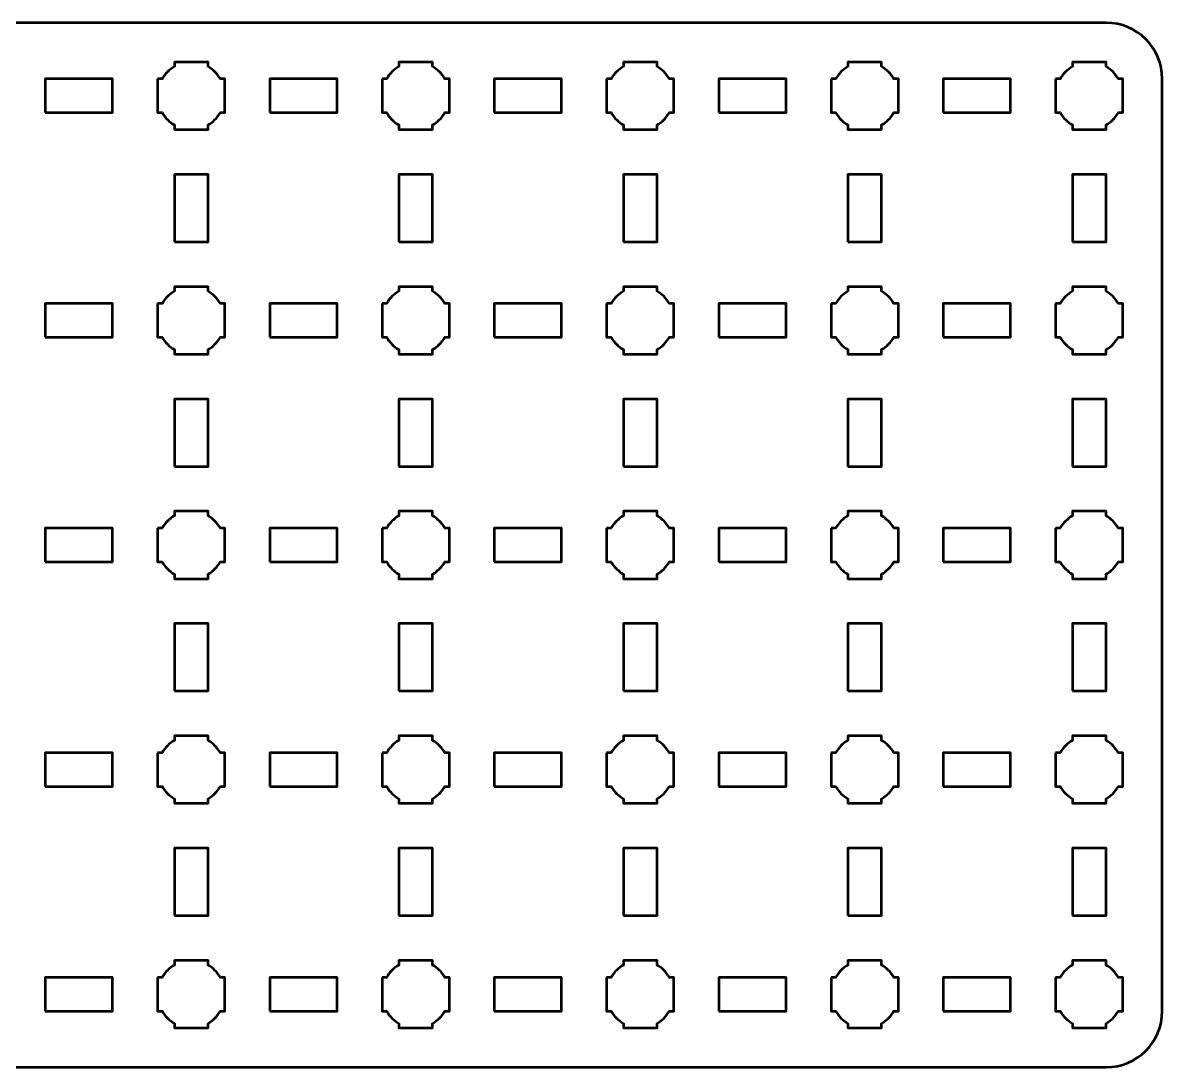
# Model space of a CAD drawing. Header units: centimetres. Extents: x -30.1 to 9.2, y -19.5 to -10.2.
# Drawn here: x -1 to 9.15, y -19.5 to -10.2 of the extents above; entities that cross this region are included whole.
import ezdxf

# ---------------------------------------------------------------- set-up
doc = ezdxf.new("R2010")
doc.units = ezdxf.units.CM
doc.header["$MEASUREMENT"] = 0
doc.layers.add('Layer 1', color=7, linetype='Continuous')

msp = doc.modelspace()

# ---------------------------------------------------------------- linework, layer by layer
at = {"layer": 'Layer 1', "color": 250, "lineweight": 53}
for points in [[(-0.8, -11), (-0.2, -11), (-0.2, -10.7), (-0.8, -10.7), (-0.8, -11)], [(1.2, -11), (1.8, -11), (1.8, -10.7), (1.2, -10.7), (1.2, -11)], [(3.2, -11), (3.8, -11), (3.8, -10.7), (3.2, -10.7), (3.2, -11)], [(5.2, -11), (5.8, -11), (5.8, -10.7), (5.2, -10.7), (5.2, -11)], [(7.2, -11), (7.8, -11), (7.8, -10.7), (7.2, -10.7), (7.2, -11)], [(0.35, -12.15), (0.65, -12.15), (0.65, -11.55), (0.35, -11.55), (0.35, -12.15)], [(2.35, -12.15), (2.65, -12.15), (2.65, -11.55), (2.35, -11.55), (2.35, -12.15)], [(4.35, -12.15), (4.65, -12.15), (4.65, -11.55), (4.35, -11.55), (4.35, -12.15)], [(6.35, -12.15), (6.65, -12.15), (6.65, -11.55), (6.35, -11.55), (6.35, -12.15)], [(8.35, -12.15), (8.65, -12.15), (8.65, -11.55), (8.35, -11.55), (8.35, -12.15)], [(-0.8, -13), (-0.2, -13), (-0.2, -12.7), (-0.8, -12.7), (-0.8, -13)], [(1.2, -13), (1.8, -13), (1.8, -12.7), (1.2, -12.7), (1.2, -13)], [(3.2, -13), (3.8, -13), (3.8, -12.7), (3.2, -12.7), (3.2, -13)], [(5.2, -13), (5.8, -13), (5.8, -12.7), (5.2, -12.7), (5.2, -13)], [(7.2, -13), (7.8, -13), (7.8, -12.7), (7.2, -12.7), (7.2, -13)], [(0.35, -14.15), (0.65, -14.15), (0.65, -13.55), (0.35, -13.55), (0.35, -14.15)], [(2.35, -14.15), (2.65, -14.15), (2.65, -13.55), (2.35, -13.55), (2.35, -14.15)], [(4.35, -14.15), (4.65, -14.15), (4.65, -13.55), (4.35, -13.55), (4.35, -14.15)], [(6.35, -14.15), (6.65, -14.15), (6.65, -13.55), (6.35, -13.55), (6.35, -14.15)], [(8.35, -14.15), (8.65, -14.15), (8.65, -13.55), (8.35, -13.55), (8.35, -14.15)], [(-0.8, -15), (-0.2, -15), (-0.2, -14.7), (-0.8, -14.7), (-0.8, -15)], [(1.2, -15), (1.8, -15), (1.8, -14.7), (1.2, -14.7), (1.2, -15)], [(3.2, -15), (3.8, -15), (3.8, -14.7), (3.2, -14.7), (3.2, -15)], [(5.2, -15), (5.8, -15), (5.8, -14.7), (5.2, -14.7), (5.2, -15)], [(7.2, -15), (7.8, -15), (7.8, -14.7), (7.2, -14.7), (7.2, -15)], [(0.35, -16.15), (0.65, -16.15), (0.65, -15.55), (0.35, -15.55), (0.35, -16.15)], [(2.35, -16.15), (2.65, -16.15), (2.65, -15.55), (2.35, -15.55), (2.35, -16.15)], [(4.35, -16.15), (4.65, -16.15), (4.65, -15.55), (4.35, -15.55), (4.35, -16.15)], [(6.35, -16.15), (6.65, -16.15), (6.65, -15.55), (6.35, -15.55), (6.35, -16.15)], [(8.35, -16.15), (8.65, -16.15), (8.65, -15.55), (8.35, -15.55), (8.35, -16.15)], [(-0.8, -17), (-0.2, -17), (-0.2, -16.7), (-0.8, -16.7), (-0.8, -17)], [(1.2, -17), (1.8, -17), (1.8, -16.7), (1.2, -16.7), (1.2, -17)], [(3.2, -17), (3.8, -17), (3.8, -16.7), (3.2, -16.7), (3.2, -17)], [(5.2, -17), (5.8, -17), (5.8, -16.7), (5.2, -16.7), (5.2, -17)], [(7.2, -17), (7.8, -17), (7.8, -16.7), (7.2, -16.7), (7.2, -17)], [(0.35, -18.15), (0.65, -18.15), (0.65, -17.55), (0.35, -17.55), (0.35, -18.15)], [(2.35, -18.15), (2.65, -18.15), (2.65, -17.55), (2.35, -17.55), (2.35, -18.15)], [(4.35, -18.15), (4.65, -18.15), (4.65, -17.55), (4.35, -17.55), (4.35, -18.15)], [(6.35, -18.15), (6.65, -18.15), (6.65, -17.55), (6.35, -17.55), (6.35, -18.15)], [(8.35, -18.15), (8.65, -18.15), (8.65, -17.55), (8.35, -17.55), (8.35, -18.15)], [(-0.8, -19), (-0.2, -19), (-0.2, -18.7), (-0.8, -18.7), (-0.8, -19)], [(1.2, -19), (1.8, -19), (1.8, -18.7), (1.2, -18.7), (1.2, -19)], [(3.2, -19), (3.8, -19), (3.8, -18.7), (3.2, -18.7), (3.2, -19)], [(5.2, -19), (5.8, -19), (5.8, -18.7), (5.2, -18.7), (5.2, -19)], [(7.2, -19), (7.8, -19), (7.8, -18.7), (7.2, -18.7), (7.2, -19)]]:
    msp.add_lwpolyline(points, close=True, dxfattribs=at)
msp.add_open_spline([(-30.15, -19), (-30.15, -19), (-30.15, -10.7), (-30.15, -10.7), (-30.15, -10.7), (-30.15, -10.42391), (-29.92609, -10.2), (-29.65, -10.2), (-29.65, -10.2), (-29.65, -10.2), (8.65, -10.2), (8.65, -10.2), (8.65, -10.2), (8.92609, -10.2), (9.15, -10.42391), (9.15, -10.7), (9.15, -10.7), (9.15, -10.7), (9.15, -19), (9.15, -19), (9.15, -19), (9.15, -19.27609), (8.92609, -19.5), (8.65, -19.5), (8.65, -19.5), (8.65, -19.5), (-29.65, -19.5), (-29.65, -19.5), (-29.65, -19.5), (-29.92609, -19.5), (-30.15, -19.27609), (-30.15, -19)], degree=3, knots=[0, 0, 0, 0, 0.125, 0.125, 0.125, 0.125, 0.25, 0.25, 0.25, 0.25, 0.375, 0.375, 0.375, 0.375, 0.5, 0.5, 0.5, 0.5, 0.625, 0.625, 0.625, 0.625, 0.75, 0.75, 0.75, 0.75, 0.875, 0.875, 0.875, 0.875, 1, 1, 1, 1], dxfattribs=at)
at = {"layer": 'Layer 1', "lineweight": 53}
for points in [[(0.2, -10.7), (0.2, -10.7), (0.24015, -10.7), (0.24015, -10.7), (0.24015, -10.7), (0.2665, -10.65447), (0.30447, -10.6165), (0.35, -10.59015), (0.35, -10.59015), (0.35, -10.59015), (0.35, -10.55), (0.35, -10.55), (0.35, -10.55), (0.35, -10.55), (0.5, -10.55), (0.5, -10.55), (0.5, -10.55), (0.5, -10.55), (0.65, -10.55), (0.65, -10.55), (0.65, -10.55), (0.65, -10.55), (0.65, -10.59015), (0.65, -10.59015), (0.65, -10.59015), (0.69553, -10.6165), (0.7335, -10.65447), (0.75985, -10.7), (0.75985, -10.7), (0.75985, -10.7), (0.8, -10.7), (0.8, -10.7), (0.8, -10.7), (0.8, -10.7), (0.8, -10.85), (0.8, -10.85), (0.8, -10.85), (0.8, -10.85), (0.8, -11), (0.8, -11), (0.8, -11), (0.8, -11), (0.75985, -11), (0.75985, -11), (0.75985, -11), (0.7335, -11.04553), (0.69553, -11.0835), (0.65, -11.10985), (0.65, -11.10985), (0.65, -11.10985), (0.65, -11.15), (0.65, -11.15), (0.65, -11.15), (0.65, -11.15), (0.5, -11.15), (0.5, -11.15), (0.5, -11.15), (0.5, -11.15), (0.35, -11.15), (0.35, -11.15), (0.35, -11.15), (0.35, -11.15), (0.35, -11.10985), (0.35, -11.10985), (0.35, -11.10985), (0.30447, -11.0835), (0.2665, -11.04553), (0.24015, -11), (0.24015, -11), (0.24015, -11), (0.2, -11), (0.2, -11), (0.2, -11), (0.2, -11), (0.2, -10.85), (0.2, -10.85), (0.2, -10.85), (0.2, -10.85), (0.2, -10.7), (0.2, -10.7)], [(2.2, -10.7), (2.2, -10.7), (2.24015, -10.7), (2.24015, -10.7), (2.24015, -10.7), (2.2665, -10.65447), (2.30447, -10.6165), (2.35, -10.59015), (2.35, -10.59015), (2.35, -10.59015), (2.35, -10.55), (2.35, -10.55), (2.35, -10.55), (2.35, -10.55), (2.5, -10.55), (2.5, -10.55), (2.5, -10.55), (2.5, -10.55), (2.65, -10.55), (2.65, -10.55), (2.65, -10.55), (2.65, -10.55), (2.65, -10.59015), (2.65, -10.59015), (2.65, -10.59015), (2.69553, -10.6165), (2.7335, -10.65447), (2.75985, -10.7), (2.75985, -10.7), (2.75985, -10.7), (2.8, -10.7), (2.8, -10.7), (2.8, -10.7), (2.8, -10.7), (2.8, -10.85), (2.8, -10.85), (2.8, -10.85), (2.8, -10.85), (2.8, -11), (2.8, -11), (2.8, -11), (2.8, -11), (2.75985, -11), (2.75985, -11), (2.75985, -11), (2.7335, -11.04553), (2.69553, -11.0835), (2.65, -11.10985), (2.65, -11.10985), (2.65, -11.10985), (2.65, -11.15), (2.65, -11.15), (2.65, -11.15), (2.65, -11.15), (2.5, -11.15), (2.5, -11.15), (2.5, -11.15), (2.5, -11.15), (2.35, -11.15), (2.35, -11.15), (2.35, -11.15), (2.35, -11.15), (2.35, -11.10985), (2.35, -11.10985), (2.35, -11.10985), (2.30447, -11.0835), (2.2665, -11.04553), (2.24015, -11), (2.24015, -11), (2.24015, -11), (2.2, -11), (2.2, -11), (2.2, -11), (2.2, -11), (2.2, -10.85), (2.2, -10.85), (2.2, -10.85), (2.2, -10.85), (2.2, -10.7), (2.2, -10.7)], [(4.2, -10.7), (4.2, -10.7), (4.24015, -10.7), (4.24015, -10.7), (4.24015, -10.7), (4.2665, -10.65447), (4.30447, -10.6165), (4.35, -10.59015), (4.35, -10.59015), (4.35, -10.59015), (4.35, -10.55), (4.35, -10.55), (4.35, -10.55), (4.35, -10.55), (4.5, -10.55), (4.5, -10.55), (4.5, -10.55), (4.5, -10.55), (4.65, -10.55), (4.65, -10.55), (4.65, -10.55), (4.65, -10.55), (4.65, -10.59015), (4.65, -10.59015), (4.65, -10.59015), (4.69553, -10.6165), (4.7335, -10.65447), (4.75985, -10.7), (4.75985, -10.7), (4.75985, -10.7), (4.8, -10.7), (4.8, -10.7), (4.8, -10.7), (4.8, -10.7), (4.8, -10.85), (4.8, -10.85), (4.8, -10.85), (4.8, -10.85), (4.8, -11), (4.8, -11), (4.8, -11), (4.8, -11), (4.75985, -11), (4.75985, -11), (4.75985, -11), (4.7335, -11.04553), (4.69553, -11.0835), (4.65, -11.10985), (4.65, -11.10985), (4.65, -11.10985), (4.65, -11.15), (4.65, -11.15), (4.65, -11.15), (4.65, -11.15), (4.5, -11.15), (4.5, -11.15), (4.5, -11.15), (4.5, -11.15), (4.35, -11.15), (4.35, -11.15), (4.35, -11.15), (4.35, -11.15), (4.35, -11.10985), (4.35, -11.10985), (4.35, -11.10985), (4.30447, -11.0835), (4.2665, -11.04553), (4.24015, -11), (4.24015, -11), (4.24015, -11), (4.2, -11), (4.2, -11), (4.2, -11), (4.2, -11), (4.2, -10.85), (4.2, -10.85), (4.2, -10.85), (4.2, -10.85), (4.2, -10.7), (4.2, -10.7)], [(6.2, -10.7), (6.2, -10.7), (6.24015, -10.7), (6.24015, -10.7), (6.24015, -10.7), (6.2665, -10.65447), (6.30447, -10.6165), (6.35, -10.59015), (6.35, -10.59015), (6.35, -10.59015), (6.35, -10.55), (6.35, -10.55), (6.35, -10.55), (6.35, -10.55), (6.5, -10.55), (6.5, -10.55), (6.5, -10.55), (6.5, -10.55), (6.65, -10.55), (6.65, -10.55), (6.65, -10.55), (6.65, -10.55), (6.65, -10.59015), (6.65, -10.59015), (6.65, -10.59015), (6.69553, -10.6165), (6.7335, -10.65447), (6.75985, -10.7), (6.75985, -10.7), (6.75985, -10.7), (6.8, -10.7), (6.8, -10.7), (6.8, -10.7), (6.8, -10.7), (6.8, -10.85), (6.8, -10.85), (6.8, -10.85), (6.8, -10.85), (6.8, -11), (6.8, -11), (6.8, -11), (6.8, -11), (6.75985, -11), (6.75985, -11), (6.75985, -11), (6.7335, -11.04553), (6.69553, -11.0835), (6.65, -11.10985), (6.65, -11.10985), (6.65, -11.10985), (6.65, -11.15), (6.65, -11.15), (6.65, -11.15), (6.65, -11.15), (6.5, -11.15), (6.5, -11.15), (6.5, -11.15), (6.5, -11.15), (6.35, -11.15), (6.35, -11.15), (6.35, -11.15), (6.35, -11.15), (6.35, -11.10985), (6.35, -11.10985), (6.35, -11.10985), (6.30447, -11.0835), (6.2665, -11.04553), (6.24015, -11), (6.24015, -11), (6.24015, -11), (6.2, -11), (6.2, -11), (6.2, -11), (6.2, -11), (6.2, -10.85), (6.2, -10.85), (6.2, -10.85), (6.2, -10.85), (6.2, -10.7), (6.2, -10.7)], [(8.2, -10.7), (8.2, -10.7), (8.24015, -10.7), (8.24015, -10.7), (8.24015, -10.7), (8.2665, -10.65447), (8.30447, -10.6165), (8.35, -10.59015), (8.35, -10.59015), (8.35, -10.59015), (8.35, -10.55), (8.35, -10.55), (8.35, -10.55), (8.35, -10.55), (8.5, -10.55), (8.5, -10.55), (8.5, -10.55), (8.5, -10.55), (8.65, -10.55), (8.65, -10.55), (8.65, -10.55), (8.65, -10.55), (8.65, -10.59015), (8.65, -10.59015), (8.65, -10.59015), (8.69553, -10.6165), (8.7335, -10.65447), (8.75985, -10.7), (8.75985, -10.7), (8.75985, -10.7), (8.8, -10.7), (8.8, -10.7), (8.8, -10.7), (8.8, -10.7), (8.8, -10.85), (8.8, -10.85), (8.8, -10.85), (8.8, -10.85), (8.8, -11), (8.8, -11), (8.8, -11), (8.8, -11), (8.75985, -11), (8.75985, -11), (8.75985, -11), (8.7335, -11.04553), (8.69553, -11.0835), (8.65, -11.10985), (8.65, -11.10985), (8.65, -11.10985), (8.65, -11.15), (8.65, -11.15), (8.65, -11.15), (8.65, -11.15), (8.5, -11.15), (8.5, -11.15), (8.5, -11.15), (8.5, -11.15), (8.35, -11.15), (8.35, -11.15), (8.35, -11.15), (8.35, -11.15), (8.35, -11.10985), (8.35, -11.10985), (8.35, -11.10985), (8.30447, -11.0835), (8.2665, -11.04553), (8.24015, -11), (8.24015, -11), (8.24015, -11), (8.2, -11), (8.2, -11), (8.2, -11), (8.2, -11), (8.2, -10.85), (8.2, -10.85), (8.2, -10.85), (8.2, -10.85), (8.2, -10.7), (8.2, -10.7)], [(0.2, -12.7), (0.2, -12.7), (0.24015, -12.7), (0.24015, -12.7), (0.24015, -12.7), (0.2665, -12.65447), (0.30447, -12.6165), (0.35, -12.59015), (0.35, -12.59015), (0.35, -12.59015), (0.35, -12.55), (0.35, -12.55), (0.35, -12.55), (0.35, -12.55), (0.5, -12.55), (0.5, -12.55), (0.5, -12.55), (0.5, -12.55), (0.65, -12.55), (0.65, -12.55), (0.65, -12.55), (0.65, -12.55), (0.65, -12.59015), (0.65, -12.59015), (0.65, -12.59015), (0.69553, -12.6165), (0.7335, -12.65447), (0.75985, -12.7), (0.75985, -12.7), (0.75985, -12.7), (0.8, -12.7), (0.8, -12.7), (0.8, -12.7), (0.8, -12.7), (0.8, -12.85), (0.8, -12.85), (0.8, -12.85), (0.8, -12.85), (0.8, -13), (0.8, -13), (0.8, -13), (0.8, -13), (0.75985, -13), (0.75985, -13), (0.75985, -13), (0.7335, -13.04553), (0.69553, -13.0835), (0.65, -13.10985), (0.65, -13.10985), (0.65, -13.10985), (0.65, -13.15), (0.65, -13.15), (0.65, -13.15), (0.65, -13.15), (0.5, -13.15), (0.5, -13.15), (0.5, -13.15), (0.5, -13.15), (0.35, -13.15), (0.35, -13.15), (0.35, -13.15), (0.35, -13.15), (0.35, -13.10985), (0.35, -13.10985), (0.35, -13.10985), (0.30447, -13.0835), (0.2665, -13.04553), (0.24015, -13), (0.24015, -13), (0.24015, -13), (0.2, -13), (0.2, -13), (0.2, -13), (0.2, -13), (0.2, -12.85), (0.2, -12.85), (0.2, -12.85), (0.2, -12.85), (0.2, -12.7), (0.2, -12.7)], [(2.2, -12.7), (2.2, -12.7), (2.24015, -12.7), (2.24015, -12.7), (2.24015, -12.7), (2.2665, -12.65447), (2.30447, -12.6165), (2.35, -12.59015), (2.35, -12.59015), (2.35, -12.59015), (2.35, -12.55), (2.35, -12.55), (2.35, -12.55), (2.35, -12.55), (2.5, -12.55), (2.5, -12.55), (2.5, -12.55), (2.5, -12.55), (2.65, -12.55), (2.65, -12.55), (2.65, -12.55), (2.65, -12.55), (2.65, -12.59015), (2.65, -12.59015), (2.65, -12.59015), (2.69553, -12.6165), (2.7335, -12.65447), (2.75985, -12.7), (2.75985, -12.7), (2.75985, -12.7), (2.8, -12.7), (2.8, -12.7), (2.8, -12.7), (2.8, -12.7), (2.8, -12.85), (2.8, -12.85), (2.8, -12.85), (2.8, -12.85), (2.8, -13), (2.8, -13), (2.8, -13), (2.8, -13), (2.75985, -13), (2.75985, -13), (2.75985, -13), (2.7335, -13.04553), (2.69553, -13.0835), (2.65, -13.10985), (2.65, -13.10985), (2.65, -13.10985), (2.65, -13.15), (2.65, -13.15), (2.65, -13.15), (2.65, -13.15), (2.5, -13.15), (2.5, -13.15), (2.5, -13.15), (2.5, -13.15), (2.35, -13.15), (2.35, -13.15), (2.35, -13.15), (2.35, -13.15), (2.35, -13.10985), (2.35, -13.10985), (2.35, -13.10985), (2.30447, -13.0835), (2.2665, -13.04553), (2.24015, -13), (2.24015, -13), (2.24015, -13), (2.2, -13), (2.2, -13), (2.2, -13), (2.2, -13), (2.2, -12.85), (2.2, -12.85), (2.2, -12.85), (2.2, -12.85), (2.2, -12.7), (2.2, -12.7)], [(4.2, -12.7), (4.2, -12.7), (4.24015, -12.7), (4.24015, -12.7), (4.24015, -12.7), (4.2665, -12.65447), (4.30447, -12.6165), (4.35, -12.59015), (4.35, -12.59015), (4.35, -12.59015), (4.35, -12.55), (4.35, -12.55), (4.35, -12.55), (4.35, -12.55), (4.5, -12.55), (4.5, -12.55), (4.5, -12.55), (4.5, -12.55), (4.65, -12.55), (4.65, -12.55), (4.65, -12.55), (4.65, -12.55), (4.65, -12.59015), (4.65, -12.59015), (4.65, -12.59015), (4.69553, -12.6165), (4.7335, -12.65447), (4.75985, -12.7), (4.75985, -12.7), (4.75985, -12.7), (4.8, -12.7), (4.8, -12.7), (4.8, -12.7), (4.8, -12.7), (4.8, -12.85), (4.8, -12.85), (4.8, -12.85), (4.8, -12.85), (4.8, -13), (4.8, -13), (4.8, -13), (4.8, -13), (4.75985, -13), (4.75985, -13), (4.75985, -13), (4.7335, -13.04553), (4.69553, -13.0835), (4.65, -13.10985), (4.65, -13.10985), (4.65, -13.10985), (4.65, -13.15), (4.65, -13.15), (4.65, -13.15), (4.65, -13.15), (4.5, -13.15), (4.5, -13.15), (4.5, -13.15), (4.5, -13.15), (4.35, -13.15), (4.35, -13.15), (4.35, -13.15), (4.35, -13.15), (4.35, -13.10985), (4.35, -13.10985), (4.35, -13.10985), (4.30447, -13.0835), (4.2665, -13.04553), (4.24015, -13), (4.24015, -13), (4.24015, -13), (4.2, -13), (4.2, -13), (4.2, -13), (4.2, -13), (4.2, -12.85), (4.2, -12.85), (4.2, -12.85), (4.2, -12.85), (4.2, -12.7), (4.2, -12.7)], [(6.2, -12.7), (6.2, -12.7), (6.24015, -12.7), (6.24015, -12.7), (6.24015, -12.7), (6.2665, -12.65447), (6.30447, -12.6165), (6.35, -12.59015), (6.35, -12.59015), (6.35, -12.59015), (6.35, -12.55), (6.35, -12.55), (6.35, -12.55), (6.35, -12.55), (6.5, -12.55), (6.5, -12.55), (6.5, -12.55), (6.5, -12.55), (6.65, -12.55), (6.65, -12.55), (6.65, -12.55), (6.65, -12.55), (6.65, -12.59015), (6.65, -12.59015), (6.65, -12.59015), (6.69553, -12.6165), (6.7335, -12.65447), (6.75985, -12.7), (6.75985, -12.7), (6.75985, -12.7), (6.8, -12.7), (6.8, -12.7), (6.8, -12.7), (6.8, -12.7), (6.8, -12.85), (6.8, -12.85), (6.8, -12.85), (6.8, -12.85), (6.8, -13), (6.8, -13), (6.8, -13), (6.8, -13), (6.75985, -13), (6.75985, -13), (6.75985, -13), (6.7335, -13.04553), (6.69553, -13.0835), (6.65, -13.10985), (6.65, -13.10985), (6.65, -13.10985), (6.65, -13.15), (6.65, -13.15), (6.65, -13.15), (6.65, -13.15), (6.5, -13.15), (6.5, -13.15), (6.5, -13.15), (6.5, -13.15), (6.35, -13.15), (6.35, -13.15), (6.35, -13.15), (6.35, -13.15), (6.35, -13.10985), (6.35, -13.10985), (6.35, -13.10985), (6.30447, -13.0835), (6.2665, -13.04553), (6.24015, -13), (6.24015, -13), (6.24015, -13), (6.2, -13), (6.2, -13), (6.2, -13), (6.2, -13), (6.2, -12.85), (6.2, -12.85), (6.2, -12.85), (6.2, -12.85), (6.2, -12.7), (6.2, -12.7)], [(8.2, -12.7), (8.2, -12.7), (8.24015, -12.7), (8.24015, -12.7), (8.24015, -12.7), (8.2665, -12.65447), (8.30447, -12.6165), (8.35, -12.59015), (8.35, -12.59015), (8.35, -12.59015), (8.35, -12.55), (8.35, -12.55), (8.35, -12.55), (8.35, -12.55), (8.5, -12.55), (8.5, -12.55), (8.5, -12.55), (8.5, -12.55), (8.65, -12.55), (8.65, -12.55), (8.65, -12.55), (8.65, -12.55), (8.65, -12.59015), (8.65, -12.59015), (8.65, -12.59015), (8.69553, -12.6165), (8.7335, -12.65447), (8.75985, -12.7), (8.75985, -12.7), (8.75985, -12.7), (8.8, -12.7), (8.8, -12.7), (8.8, -12.7), (8.8, -12.7), (8.8, -12.85), (8.8, -12.85), (8.8, -12.85), (8.8, -12.85), (8.8, -13), (8.8, -13), (8.8, -13), (8.8, -13), (8.75985, -13), (8.75985, -13), (8.75985, -13), (8.7335, -13.04553), (8.69553, -13.0835), (8.65, -13.10985), (8.65, -13.10985), (8.65, -13.10985), (8.65, -13.15), (8.65, -13.15), (8.65, -13.15), (8.65, -13.15), (8.5, -13.15), (8.5, -13.15), (8.5, -13.15), (8.5, -13.15), (8.35, -13.15), (8.35, -13.15), (8.35, -13.15), (8.35, -13.15), (8.35, -13.10985), (8.35, -13.10985), (8.35, -13.10985), (8.30447, -13.0835), (8.2665, -13.04553), (8.24015, -13), (8.24015, -13), (8.24015, -13), (8.2, -13), (8.2, -13), (8.2, -13), (8.2, -13), (8.2, -12.85), (8.2, -12.85), (8.2, -12.85), (8.2, -12.85), (8.2, -12.7), (8.2, -12.7)], [(0.2, -14.7), (0.2, -14.7), (0.24015, -14.7), (0.24015, -14.7), (0.24015, -14.7), (0.2665, -14.65447), (0.30447, -14.6165), (0.35, -14.59015), (0.35, -14.59015), (0.35, -14.59015), (0.35, -14.55), (0.35, -14.55), (0.35, -14.55), (0.35, -14.55), (0.5, -14.55), (0.5, -14.55), (0.5, -14.55), (0.5, -14.55), (0.65, -14.55), (0.65, -14.55), (0.65, -14.55), (0.65, -14.55), (0.65, -14.59015), (0.65, -14.59015), (0.65, -14.59015), (0.69553, -14.6165), (0.7335, -14.65447), (0.75985, -14.7), (0.75985, -14.7), (0.75985, -14.7), (0.8, -14.7), (0.8, -14.7), (0.8, -14.7), (0.8, -14.7), (0.8, -14.85), (0.8, -14.85), (0.8, -14.85), (0.8, -14.85), (0.8, -15), (0.8, -15), (0.8, -15), (0.8, -15), (0.75985, -15), (0.75985, -15), (0.75985, -15), (0.7335, -15.04553), (0.69553, -15.0835), (0.65, -15.10985), (0.65, -15.10985), (0.65, -15.10985), (0.65, -15.15), (0.65, -15.15), (0.65, -15.15), (0.65, -15.15), (0.5, -15.15), (0.5, -15.15), (0.5, -15.15), (0.5, -15.15), (0.35, -15.15), (0.35, -15.15), (0.35, -15.15), (0.35, -15.15), (0.35, -15.10985), (0.35, -15.10985), (0.35, -15.10985), (0.30447, -15.0835), (0.2665, -15.04553), (0.24015, -15), (0.24015, -15), (0.24015, -15), (0.2, -15), (0.2, -15), (0.2, -15), (0.2, -15), (0.2, -14.85), (0.2, -14.85), (0.2, -14.85), (0.2, -14.85), (0.2, -14.7), (0.2, -14.7)], [(2.2, -14.7), (2.2, -14.7), (2.24015, -14.7), (2.24015, -14.7), (2.24015, -14.7), (2.2665, -14.65447), (2.30447, -14.6165), (2.35, -14.59015), (2.35, -14.59015), (2.35, -14.59015), (2.35, -14.55), (2.35, -14.55), (2.35, -14.55), (2.35, -14.55), (2.5, -14.55), (2.5, -14.55), (2.5, -14.55), (2.5, -14.55), (2.65, -14.55), (2.65, -14.55), (2.65, -14.55), (2.65, -14.55), (2.65, -14.59015), (2.65, -14.59015), (2.65, -14.59015), (2.69553, -14.6165), (2.7335, -14.65447), (2.75985, -14.7), (2.75985, -14.7), (2.75985, -14.7), (2.8, -14.7), (2.8, -14.7), (2.8, -14.7), (2.8, -14.7), (2.8, -14.85), (2.8, -14.85), (2.8, -14.85), (2.8, -14.85), (2.8, -15), (2.8, -15), (2.8, -15), (2.8, -15), (2.75985, -15), (2.75985, -15), (2.75985, -15), (2.7335, -15.04553), (2.69553, -15.0835), (2.65, -15.10985), (2.65, -15.10985), (2.65, -15.10985), (2.65, -15.15), (2.65, -15.15), (2.65, -15.15), (2.65, -15.15), (2.5, -15.15), (2.5, -15.15), (2.5, -15.15), (2.5, -15.15), (2.35, -15.15), (2.35, -15.15), (2.35, -15.15), (2.35, -15.15), (2.35, -15.10985), (2.35, -15.10985), (2.35, -15.10985), (2.30447, -15.0835), (2.2665, -15.04553), (2.24015, -15), (2.24015, -15), (2.24015, -15), (2.2, -15), (2.2, -15), (2.2, -15), (2.2, -15), (2.2, -14.85), (2.2, -14.85), (2.2, -14.85), (2.2, -14.85), (2.2, -14.7), (2.2, -14.7)], [(4.2, -14.7), (4.2, -14.7), (4.24015, -14.7), (4.24015, -14.7), (4.24015, -14.7), (4.2665, -14.65447), (4.30447, -14.6165), (4.35, -14.59015), (4.35, -14.59015), (4.35, -14.59015), (4.35, -14.55), (4.35, -14.55), (4.35, -14.55), (4.35, -14.55), (4.5, -14.55), (4.5, -14.55), (4.5, -14.55), (4.5, -14.55), (4.65, -14.55), (4.65, -14.55), (4.65, -14.55), (4.65, -14.55), (4.65, -14.59015), (4.65, -14.59015), (4.65, -14.59015), (4.69553, -14.6165), (4.7335, -14.65447), (4.75985, -14.7), (4.75985, -14.7), (4.75985, -14.7), (4.8, -14.7), (4.8, -14.7), (4.8, -14.7), (4.8, -14.7), (4.8, -14.85), (4.8, -14.85), (4.8, -14.85), (4.8, -14.85), (4.8, -15), (4.8, -15), (4.8, -15), (4.8, -15), (4.75985, -15), (4.75985, -15), (4.75985, -15), (4.7335, -15.04553), (4.69553, -15.0835), (4.65, -15.10985), (4.65, -15.10985), (4.65, -15.10985), (4.65, -15.15), (4.65, -15.15), (4.65, -15.15), (4.65, -15.15), (4.5, -15.15), (4.5, -15.15), (4.5, -15.15), (4.5, -15.15), (4.35, -15.15), (4.35, -15.15), (4.35, -15.15), (4.35, -15.15), (4.35, -15.10985), (4.35, -15.10985), (4.35, -15.10985), (4.30447, -15.0835), (4.2665, -15.04553), (4.24015, -15), (4.24015, -15), (4.24015, -15), (4.2, -15), (4.2, -15), (4.2, -15), (4.2, -15), (4.2, -14.85), (4.2, -14.85), (4.2, -14.85), (4.2, -14.85), (4.2, -14.7), (4.2, -14.7)], [(6.2, -14.7), (6.2, -14.7), (6.24015, -14.7), (6.24015, -14.7), (6.24015, -14.7), (6.2665, -14.65447), (6.30447, -14.6165), (6.35, -14.59015), (6.35, -14.59015), (6.35, -14.59015), (6.35, -14.55), (6.35, -14.55), (6.35, -14.55), (6.35, -14.55), (6.5, -14.55), (6.5, -14.55), (6.5, -14.55), (6.5, -14.55), (6.65, -14.55), (6.65, -14.55), (6.65, -14.55), (6.65, -14.55), (6.65, -14.59015), (6.65, -14.59015), (6.65, -14.59015), (6.69553, -14.6165), (6.7335, -14.65447), (6.75985, -14.7), (6.75985, -14.7), (6.75985, -14.7), (6.8, -14.7), (6.8, -14.7), (6.8, -14.7), (6.8, -14.7), (6.8, -14.85), (6.8, -14.85), (6.8, -14.85), (6.8, -14.85), (6.8, -15), (6.8, -15), (6.8, -15), (6.8, -15), (6.75985, -15), (6.75985, -15), (6.75985, -15), (6.7335, -15.04553), (6.69553, -15.0835), (6.65, -15.10985), (6.65, -15.10985), (6.65, -15.10985), (6.65, -15.15), (6.65, -15.15), (6.65, -15.15), (6.65, -15.15), (6.5, -15.15), (6.5, -15.15), (6.5, -15.15), (6.5, -15.15), (6.35, -15.15), (6.35, -15.15), (6.35, -15.15), (6.35, -15.15), (6.35, -15.10985), (6.35, -15.10985), (6.35, -15.10985), (6.30447, -15.0835), (6.2665, -15.04553), (6.24015, -15), (6.24015, -15), (6.24015, -15), (6.2, -15), (6.2, -15), (6.2, -15), (6.2, -15), (6.2, -14.85), (6.2, -14.85), (6.2, -14.85), (6.2, -14.85), (6.2, -14.7), (6.2, -14.7)], [(8.2, -14.7), (8.2, -14.7), (8.24015, -14.7), (8.24015, -14.7), (8.24015, -14.7), (8.2665, -14.65447), (8.30447, -14.6165), (8.35, -14.59015), (8.35, -14.59015), (8.35, -14.59015), (8.35, -14.55), (8.35, -14.55), (8.35, -14.55), (8.35, -14.55), (8.5, -14.55), (8.5, -14.55), (8.5, -14.55), (8.5, -14.55), (8.65, -14.55), (8.65, -14.55), (8.65, -14.55), (8.65, -14.55), (8.65, -14.59015), (8.65, -14.59015), (8.65, -14.59015), (8.69553, -14.6165), (8.7335, -14.65447), (8.75985, -14.7), (8.75985, -14.7), (8.75985, -14.7), (8.8, -14.7), (8.8, -14.7), (8.8, -14.7), (8.8, -14.7), (8.8, -14.85), (8.8, -14.85), (8.8, -14.85), (8.8, -14.85), (8.8, -15), (8.8, -15), (8.8, -15), (8.8, -15), (8.75985, -15), (8.75985, -15), (8.75985, -15), (8.7335, -15.04553), (8.69553, -15.0835), (8.65, -15.10985), (8.65, -15.10985), (8.65, -15.10985), (8.65, -15.15), (8.65, -15.15), (8.65, -15.15), (8.65, -15.15), (8.5, -15.15), (8.5, -15.15), (8.5, -15.15), (8.5, -15.15), (8.35, -15.15), (8.35, -15.15), (8.35, -15.15), (8.35, -15.15), (8.35, -15.10985), (8.35, -15.10985), (8.35, -15.10985), (8.30447, -15.0835), (8.2665, -15.04553), (8.24015, -15), (8.24015, -15), (8.24015, -15), (8.2, -15), (8.2, -15), (8.2, -15), (8.2, -15), (8.2, -14.85), (8.2, -14.85), (8.2, -14.85), (8.2, -14.85), (8.2, -14.7), (8.2, -14.7)], [(0.2, -16.7), (0.2, -16.7), (0.24015, -16.7), (0.24015, -16.7), (0.24015, -16.7), (0.2665, -16.65447), (0.30447, -16.6165), (0.35, -16.59015), (0.35, -16.59015), (0.35, -16.59015), (0.35, -16.55), (0.35, -16.55), (0.35, -16.55), (0.35, -16.55), (0.5, -16.55), (0.5, -16.55), (0.5, -16.55), (0.5, -16.55), (0.65, -16.55), (0.65, -16.55), (0.65, -16.55), (0.65, -16.55), (0.65, -16.59015), (0.65, -16.59015), (0.65, -16.59015), (0.69553, -16.6165), (0.7335, -16.65447), (0.75985, -16.7), (0.75985, -16.7), (0.75985, -16.7), (0.8, -16.7), (0.8, -16.7), (0.8, -16.7), (0.8, -16.7), (0.8, -16.85), (0.8, -16.85), (0.8, -16.85), (0.8, -16.85), (0.8, -17), (0.8, -17), (0.8, -17), (0.8, -17), (0.75985, -17), (0.75985, -17), (0.75985, -17), (0.7335, -17.04553), (0.69553, -17.0835), (0.65, -17.10985), (0.65, -17.10985), (0.65, -17.10985), (0.65, -17.15), (0.65, -17.15), (0.65, -17.15), (0.65, -17.15), (0.5, -17.15), (0.5, -17.15), (0.5, -17.15), (0.5, -17.15), (0.35, -17.15), (0.35, -17.15), (0.35, -17.15), (0.35, -17.15), (0.35, -17.10985), (0.35, -17.10985), (0.35, -17.10985), (0.30447, -17.0835), (0.2665, -17.04553), (0.24015, -17), (0.24015, -17), (0.24015, -17), (0.2, -17), (0.2, -17), (0.2, -17), (0.2, -17), (0.2, -16.85), (0.2, -16.85), (0.2, -16.85), (0.2, -16.85), (0.2, -16.7), (0.2, -16.7)], [(2.2, -16.7), (2.2, -16.7), (2.24015, -16.7), (2.24015, -16.7), (2.24015, -16.7), (2.2665, -16.65447), (2.30447, -16.6165), (2.35, -16.59015), (2.35, -16.59015), (2.35, -16.59015), (2.35, -16.55), (2.35, -16.55), (2.35, -16.55), (2.35, -16.55), (2.5, -16.55), (2.5, -16.55), (2.5, -16.55), (2.5, -16.55), (2.65, -16.55), (2.65, -16.55), (2.65, -16.55), (2.65, -16.55), (2.65, -16.59015), (2.65, -16.59015), (2.65, -16.59015), (2.69553, -16.6165), (2.7335, -16.65447), (2.75985, -16.7), (2.75985, -16.7), (2.75985, -16.7), (2.8, -16.7), (2.8, -16.7), (2.8, -16.7), (2.8, -16.7), (2.8, -16.85), (2.8, -16.85), (2.8, -16.85), (2.8, -16.85), (2.8, -17), (2.8, -17), (2.8, -17), (2.8, -17), (2.75985, -17), (2.75985, -17), (2.75985, -17), (2.7335, -17.04553), (2.69553, -17.0835), (2.65, -17.10985), (2.65, -17.10985), (2.65, -17.10985), (2.65, -17.15), (2.65, -17.15), (2.65, -17.15), (2.65, -17.15), (2.5, -17.15), (2.5, -17.15), (2.5, -17.15), (2.5, -17.15), (2.35, -17.15), (2.35, -17.15), (2.35, -17.15), (2.35, -17.15), (2.35, -17.10985), (2.35, -17.10985), (2.35, -17.10985), (2.30447, -17.0835), (2.2665, -17.04553), (2.24015, -17), (2.24015, -17), (2.24015, -17), (2.2, -17), (2.2, -17), (2.2, -17), (2.2, -17), (2.2, -16.85), (2.2, -16.85), (2.2, -16.85), (2.2, -16.85), (2.2, -16.7), (2.2, -16.7)], [(4.2, -16.7), (4.2, -16.7), (4.24015, -16.7), (4.24015, -16.7), (4.24015, -16.7), (4.2665, -16.65447), (4.30447, -16.6165), (4.35, -16.59015), (4.35, -16.59015), (4.35, -16.59015), (4.35, -16.55), (4.35, -16.55), (4.35, -16.55), (4.35, -16.55), (4.5, -16.55), (4.5, -16.55), (4.5, -16.55), (4.5, -16.55), (4.65, -16.55), (4.65, -16.55), (4.65, -16.55), (4.65, -16.55), (4.65, -16.59015), (4.65, -16.59015), (4.65, -16.59015), (4.69553, -16.6165), (4.7335, -16.65447), (4.75985, -16.7), (4.75985, -16.7), (4.75985, -16.7), (4.8, -16.7), (4.8, -16.7), (4.8, -16.7), (4.8, -16.7), (4.8, -16.85), (4.8, -16.85), (4.8, -16.85), (4.8, -16.85), (4.8, -17), (4.8, -17), (4.8, -17), (4.8, -17), (4.75985, -17), (4.75985, -17), (4.75985, -17), (4.7335, -17.04553), (4.69553, -17.0835), (4.65, -17.10985), (4.65, -17.10985), (4.65, -17.10985), (4.65, -17.15), (4.65, -17.15), (4.65, -17.15), (4.65, -17.15), (4.5, -17.15), (4.5, -17.15), (4.5, -17.15), (4.5, -17.15), (4.35, -17.15), (4.35, -17.15), (4.35, -17.15), (4.35, -17.15), (4.35, -17.10985), (4.35, -17.10985), (4.35, -17.10985), (4.30447, -17.0835), (4.2665, -17.04553), (4.24015, -17), (4.24015, -17), (4.24015, -17), (4.2, -17), (4.2, -17), (4.2, -17), (4.2, -17), (4.2, -16.85), (4.2, -16.85), (4.2, -16.85), (4.2, -16.85), (4.2, -16.7), (4.2, -16.7)], [(6.2, -16.7), (6.2, -16.7), (6.24015, -16.7), (6.24015, -16.7), (6.24015, -16.7), (6.2665, -16.65447), (6.30447, -16.6165), (6.35, -16.59015), (6.35, -16.59015), (6.35, -16.59015), (6.35, -16.55), (6.35, -16.55), (6.35, -16.55), (6.35, -16.55), (6.5, -16.55), (6.5, -16.55), (6.5, -16.55), (6.5, -16.55), (6.65, -16.55), (6.65, -16.55), (6.65, -16.55), (6.65, -16.55), (6.65, -16.59015), (6.65, -16.59015), (6.65, -16.59015), (6.69553, -16.6165), (6.7335, -16.65447), (6.75985, -16.7), (6.75985, -16.7), (6.75985, -16.7), (6.8, -16.7), (6.8, -16.7), (6.8, -16.7), (6.8, -16.7), (6.8, -16.85), (6.8, -16.85), (6.8, -16.85), (6.8, -16.85), (6.8, -17), (6.8, -17), (6.8, -17), (6.8, -17), (6.75985, -17), (6.75985, -17), (6.75985, -17), (6.7335, -17.04553), (6.69553, -17.0835), (6.65, -17.10985), (6.65, -17.10985), (6.65, -17.10985), (6.65, -17.15), (6.65, -17.15), (6.65, -17.15), (6.65, -17.15), (6.5, -17.15), (6.5, -17.15), (6.5, -17.15), (6.5, -17.15), (6.35, -17.15), (6.35, -17.15), (6.35, -17.15), (6.35, -17.15), (6.35, -17.10985), (6.35, -17.10985), (6.35, -17.10985), (6.30447, -17.0835), (6.2665, -17.04553), (6.24015, -17), (6.24015, -17), (6.24015, -17), (6.2, -17), (6.2, -17), (6.2, -17), (6.2, -17), (6.2, -16.85), (6.2, -16.85), (6.2, -16.85), (6.2, -16.85), (6.2, -16.7), (6.2, -16.7)], [(8.2, -16.7), (8.2, -16.7), (8.24015, -16.7), (8.24015, -16.7), (8.24015, -16.7), (8.2665, -16.65447), (8.30447, -16.6165), (8.35, -16.59015), (8.35, -16.59015), (8.35, -16.59015), (8.35, -16.55), (8.35, -16.55), (8.35, -16.55), (8.35, -16.55), (8.5, -16.55), (8.5, -16.55), (8.5, -16.55), (8.5, -16.55), (8.65, -16.55), (8.65, -16.55), (8.65, -16.55), (8.65, -16.55), (8.65, -16.59015), (8.65, -16.59015), (8.65, -16.59015), (8.69553, -16.6165), (8.7335, -16.65447), (8.75985, -16.7), (8.75985, -16.7), (8.75985, -16.7), (8.8, -16.7), (8.8, -16.7), (8.8, -16.7), (8.8, -16.7), (8.8, -16.85), (8.8, -16.85), (8.8, -16.85), (8.8, -16.85), (8.8, -17), (8.8, -17), (8.8, -17), (8.8, -17), (8.75985, -17), (8.75985, -17), (8.75985, -17), (8.7335, -17.04553), (8.69553, -17.0835), (8.65, -17.10985), (8.65, -17.10985), (8.65, -17.10985), (8.65, -17.15), (8.65, -17.15), (8.65, -17.15), (8.65, -17.15), (8.5, -17.15), (8.5, -17.15), (8.5, -17.15), (8.5, -17.15), (8.35, -17.15), (8.35, -17.15), (8.35, -17.15), (8.35, -17.15), (8.35, -17.10985), (8.35, -17.10985), (8.35, -17.10985), (8.30447, -17.0835), (8.2665, -17.04553), (8.24015, -17), (8.24015, -17), (8.24015, -17), (8.2, -17), (8.2, -17), (8.2, -17), (8.2, -17), (8.2, -16.85), (8.2, -16.85), (8.2, -16.85), (8.2, -16.85), (8.2, -16.7), (8.2, -16.7)], [(0.2, -18.7), (0.2, -18.7), (0.24015, -18.7), (0.24015, -18.7), (0.24015, -18.7), (0.2665, -18.65447), (0.30447, -18.6165), (0.35, -18.59015), (0.35, -18.59015), (0.35, -18.59015), (0.35, -18.55), (0.35, -18.55), (0.35, -18.55), (0.35, -18.55), (0.5, -18.55), (0.5, -18.55), (0.5, -18.55), (0.5, -18.55), (0.65, -18.55), (0.65, -18.55), (0.65, -18.55), (0.65, -18.55), (0.65, -18.59015), (0.65, -18.59015), (0.65, -18.59015), (0.69553, -18.6165), (0.7335, -18.65447), (0.75985, -18.7), (0.75985, -18.7), (0.75985, -18.7), (0.8, -18.7), (0.8, -18.7), (0.8, -18.7), (0.8, -18.7), (0.8, -18.85), (0.8, -18.85), (0.8, -18.85), (0.8, -18.85), (0.8, -19), (0.8, -19), (0.8, -19), (0.8, -19), (0.75985, -19), (0.75985, -19), (0.75985, -19), (0.7335, -19.04553), (0.69553, -19.0835), (0.65, -19.10985), (0.65, -19.10985), (0.65, -19.10985), (0.65, -19.15), (0.65, -19.15), (0.65, -19.15), (0.65, -19.15), (0.5, -19.15), (0.5, -19.15), (0.5, -19.15), (0.5, -19.15), (0.35, -19.15), (0.35, -19.15), (0.35, -19.15), (0.35, -19.15), (0.35, -19.10985), (0.35, -19.10985), (0.35, -19.10985), (0.30447, -19.0835), (0.2665, -19.04553), (0.24015, -19), (0.24015, -19), (0.24015, -19), (0.2, -19), (0.2, -19), (0.2, -19), (0.2, -19), (0.2, -18.85), (0.2, -18.85), (0.2, -18.85), (0.2, -18.85), (0.2, -18.7), (0.2, -18.7)], [(2.2, -18.7), (2.2, -18.7), (2.24015, -18.7), (2.24015, -18.7), (2.24015, -18.7), (2.2665, -18.65447), (2.30447, -18.6165), (2.35, -18.59015), (2.35, -18.59015), (2.35, -18.59015), (2.35, -18.55), (2.35, -18.55), (2.35, -18.55), (2.35, -18.55), (2.5, -18.55), (2.5, -18.55), (2.5, -18.55), (2.5, -18.55), (2.65, -18.55), (2.65, -18.55), (2.65, -18.55), (2.65, -18.55), (2.65, -18.59015), (2.65, -18.59015), (2.65, -18.59015), (2.69553, -18.6165), (2.7335, -18.65447), (2.75985, -18.7), (2.75985, -18.7), (2.75985, -18.7), (2.8, -18.7), (2.8, -18.7), (2.8, -18.7), (2.8, -18.7), (2.8, -18.85), (2.8, -18.85), (2.8, -18.85), (2.8, -18.85), (2.8, -19), (2.8, -19), (2.8, -19), (2.8, -19), (2.75985, -19), (2.75985, -19), (2.75985, -19), (2.7335, -19.04553), (2.69553, -19.0835), (2.65, -19.10985), (2.65, -19.10985), (2.65, -19.10985), (2.65, -19.15), (2.65, -19.15), (2.65, -19.15), (2.65, -19.15), (2.5, -19.15), (2.5, -19.15), (2.5, -19.15), (2.5, -19.15), (2.35, -19.15), (2.35, -19.15), (2.35, -19.15), (2.35, -19.15), (2.35, -19.10985), (2.35, -19.10985), (2.35, -19.10985), (2.30447, -19.0835), (2.2665, -19.04553), (2.24015, -19), (2.24015, -19), (2.24015, -19), (2.2, -19), (2.2, -19), (2.2, -19), (2.2, -19), (2.2, -18.85), (2.2, -18.85), (2.2, -18.85), (2.2, -18.85), (2.2, -18.7), (2.2, -18.7)], [(4.2, -18.7), (4.2, -18.7), (4.24015, -18.7), (4.24015, -18.7), (4.24015, -18.7), (4.2665, -18.65447), (4.30447, -18.6165), (4.35, -18.59015), (4.35, -18.59015), (4.35, -18.59015), (4.35, -18.55), (4.35, -18.55), (4.35, -18.55), (4.35, -18.55), (4.5, -18.55), (4.5, -18.55), (4.5, -18.55), (4.5, -18.55), (4.65, -18.55), (4.65, -18.55), (4.65, -18.55), (4.65, -18.55), (4.65, -18.59015), (4.65, -18.59015), (4.65, -18.59015), (4.69553, -18.6165), (4.7335, -18.65447), (4.75985, -18.7), (4.75985, -18.7), (4.75985, -18.7), (4.8, -18.7), (4.8, -18.7), (4.8, -18.7), (4.8, -18.7), (4.8, -18.85), (4.8, -18.85), (4.8, -18.85), (4.8, -18.85), (4.8, -19), (4.8, -19), (4.8, -19), (4.8, -19), (4.75985, -19), (4.75985, -19), (4.75985, -19), (4.7335, -19.04553), (4.69553, -19.0835), (4.65, -19.10985), (4.65, -19.10985), (4.65, -19.10985), (4.65, -19.15), (4.65, -19.15), (4.65, -19.15), (4.65, -19.15), (4.5, -19.15), (4.5, -19.15), (4.5, -19.15), (4.5, -19.15), (4.35, -19.15), (4.35, -19.15), (4.35, -19.15), (4.35, -19.15), (4.35, -19.10985), (4.35, -19.10985), (4.35, -19.10985), (4.30447, -19.0835), (4.2665, -19.04553), (4.24015, -19), (4.24015, -19), (4.24015, -19), (4.2, -19), (4.2, -19), (4.2, -19), (4.2, -19), (4.2, -18.85), (4.2, -18.85), (4.2, -18.85), (4.2, -18.85), (4.2, -18.7), (4.2, -18.7)], [(6.2, -18.7), (6.2, -18.7), (6.24015, -18.7), (6.24015, -18.7), (6.24015, -18.7), (6.2665, -18.65447), (6.30447, -18.6165), (6.35, -18.59015), (6.35, -18.59015), (6.35, -18.59015), (6.35, -18.55), (6.35, -18.55), (6.35, -18.55), (6.35, -18.55), (6.5, -18.55), (6.5, -18.55), (6.5, -18.55), (6.5, -18.55), (6.65, -18.55), (6.65, -18.55), (6.65, -18.55), (6.65, -18.55), (6.65, -18.59015), (6.65, -18.59015), (6.65, -18.59015), (6.69553, -18.6165), (6.7335, -18.65447), (6.75985, -18.7), (6.75985, -18.7), (6.75985, -18.7), (6.8, -18.7), (6.8, -18.7), (6.8, -18.7), (6.8, -18.7), (6.8, -18.85), (6.8, -18.85), (6.8, -18.85), (6.8, -18.85), (6.8, -19), (6.8, -19), (6.8, -19), (6.8, -19), (6.75985, -19), (6.75985, -19), (6.75985, -19), (6.7335, -19.04553), (6.69553, -19.0835), (6.65, -19.10985), (6.65, -19.10985), (6.65, -19.10985), (6.65, -19.15), (6.65, -19.15), (6.65, -19.15), (6.65, -19.15), (6.5, -19.15), (6.5, -19.15), (6.5, -19.15), (6.5, -19.15), (6.35, -19.15), (6.35, -19.15), (6.35, -19.15), (6.35, -19.15), (6.35, -19.10985), (6.35, -19.10985), (6.35, -19.10985), (6.30447, -19.0835), (6.2665, -19.04553), (6.24015, -19), (6.24015, -19), (6.24015, -19), (6.2, -19), (6.2, -19), (6.2, -19), (6.2, -19), (6.2, -18.85), (6.2, -18.85), (6.2, -18.85), (6.2, -18.85), (6.2, -18.7), (6.2, -18.7)], [(8.2, -18.7), (8.2, -18.7), (8.24015, -18.7), (8.24015, -18.7), (8.24015, -18.7), (8.2665, -18.65447), (8.30447, -18.6165), (8.35, -18.59015), (8.35, -18.59015), (8.35, -18.59015), (8.35, -18.55), (8.35, -18.55), (8.35, -18.55), (8.35, -18.55), (8.5, -18.55), (8.5, -18.55), (8.5, -18.55), (8.5, -18.55), (8.65, -18.55), (8.65, -18.55), (8.65, -18.55), (8.65, -18.55), (8.65, -18.59015), (8.65, -18.59015), (8.65, -18.59015), (8.69553, -18.6165), (8.7335, -18.65447), (8.75985, -18.7), (8.75985, -18.7), (8.75985, -18.7), (8.8, -18.7), (8.8, -18.7), (8.8, -18.7), (8.8, -18.7), (8.8, -18.85), (8.8, -18.85), (8.8, -18.85), (8.8, -18.85), (8.8, -19), (8.8, -19), (8.8, -19), (8.8, -19), (8.75985, -19), (8.75985, -19), (8.75985, -19), (8.7335, -19.04553), (8.69553, -19.0835), (8.65, -19.10985), (8.65, -19.10985), (8.65, -19.10985), (8.65, -19.15), (8.65, -19.15), (8.65, -19.15), (8.65, -19.15), (8.5, -19.15), (8.5, -19.15), (8.5, -19.15), (8.5, -19.15), (8.35, -19.15), (8.35, -19.15), (8.35, -19.15), (8.35, -19.15), (8.35, -19.10985), (8.35, -19.10985), (8.35, -19.10985), (8.30447, -19.0835), (8.2665, -19.04553), (8.24015, -19), (8.24015, -19), (8.24015, -19), (8.2, -19), (8.2, -19), (8.2, -19), (8.2, -19), (8.2, -18.85), (8.2, -18.85), (8.2, -18.85), (8.2, -18.85), (8.2, -18.7), (8.2, -18.7)]]:
    msp.add_open_spline(points, degree=3, knots=[0, 0, 0, 0, 0.05, 0.05, 0.05, 0.05, 0.1, 0.1, 0.1, 0.1, 0.15, 0.15, 0.15, 0.15, 0.2, 0.2, 0.2, 0.2, 0.25, 0.25, 0.25, 0.25, 0.3, 0.3, 0.3, 0.3, 0.35, 0.35, 0.35, 0.35, 0.4, 0.4, 0.4, 0.4, 0.45, 0.45, 0.45, 0.45, 0.5, 0.5, 0.5, 0.5, 0.55, 0.55, 0.55, 0.55, 0.6, 0.6, 0.6, 0.6, 0.65, 0.65, 0.65, 0.65, 0.7, 0.7, 0.7, 0.7, 0.75, 0.75, 0.75, 0.75, 0.8, 0.8, 0.8, 0.8, 0.85, 0.85, 0.85, 0.85, 0.9, 0.9, 0.9, 0.9, 0.95, 0.95, 0.95, 0.95, 1, 1, 1, 1], dxfattribs=at)

doc.saveas('drawing.dxf')
